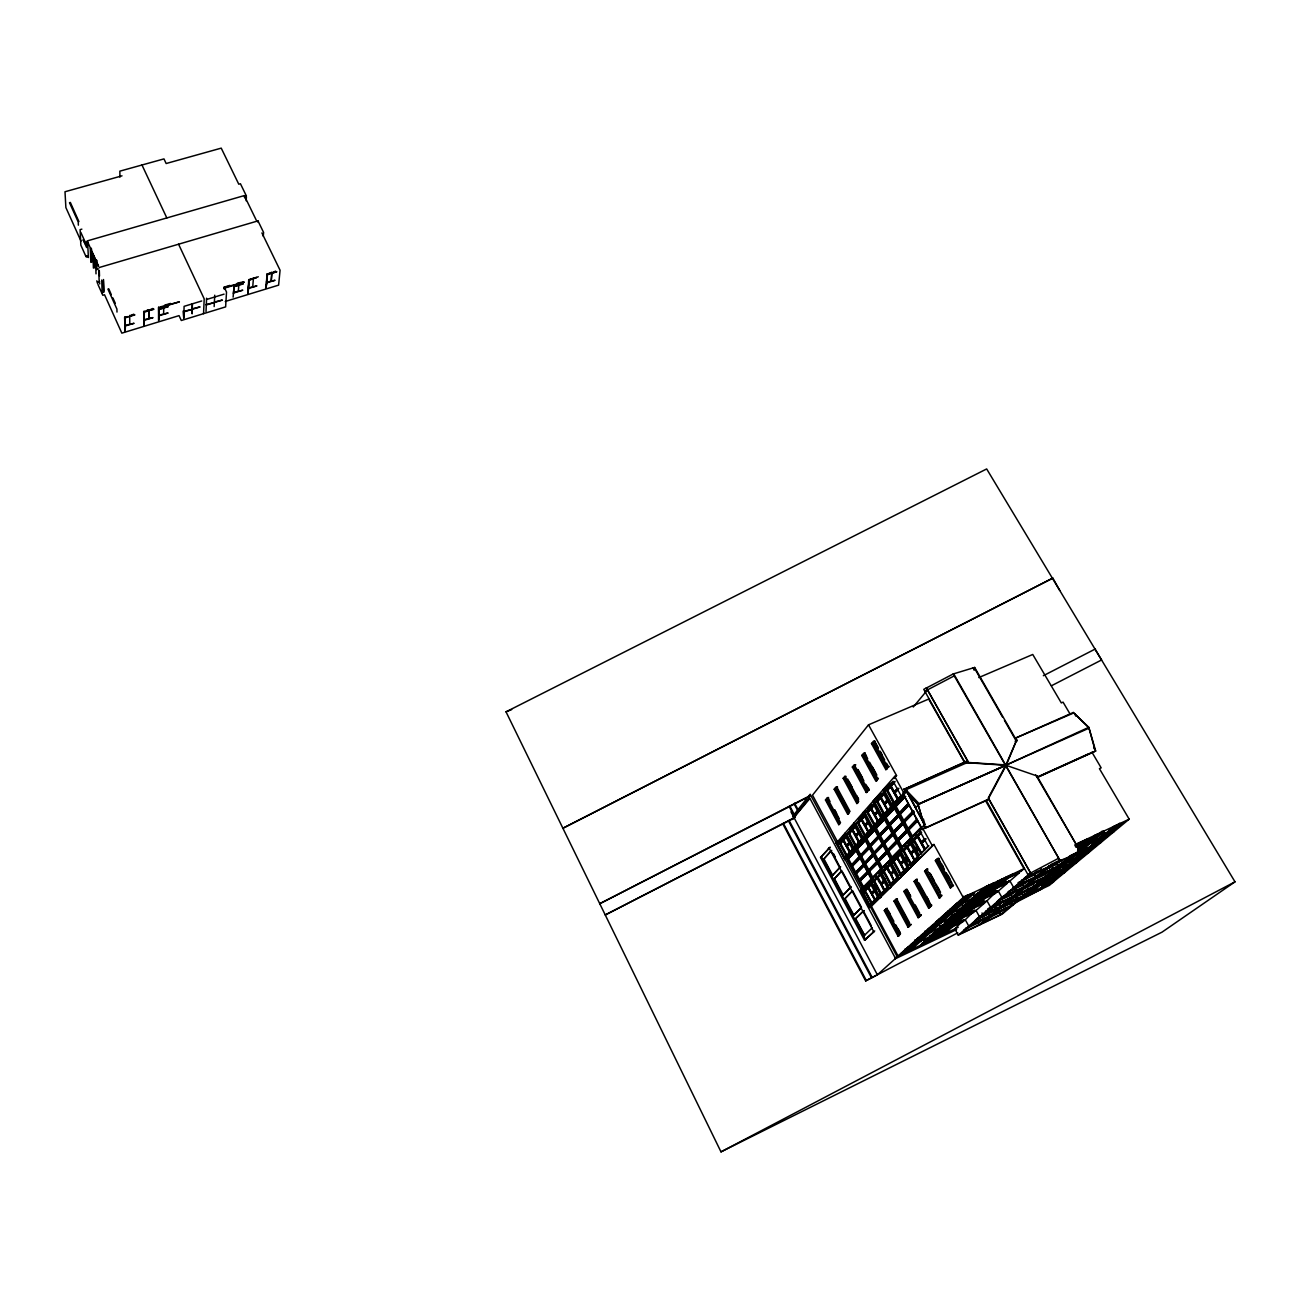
<?xml version="1.0" encoding="UTF-8"?>
<svg xmlns="http://www.w3.org/2000/svg" width="1300" height="1300" viewBox="0 0 1300 1300"><rect width="100%" height="100%" fill="white"/><g stroke="black" fill="none" stroke-linecap="round" stroke-linejoin="round"><path stroke-width="1.5" d="M924.82 691.259L927.485 689.764L926.413 687.879L923.764 689.374L965.445 763.392M148.736 309.709L148.98 318.565L148.996 310.277L152.815 308.474M158.47 307.466L158.649 320.661L158.876 306.946M159.136 307.499L158.86 308.652M183.268 310.944L183.755 318.37L184.096 306.345L201.711 300.983M1037.595 777.367L1036.766 775.938L1037.595 777.367L1095.689 750.994L1088.799 727.317L1073.28 712.481L1015.089 738.303L1016.73 739.879L1006.233 765.31L988.748 798.021L989.105 799.256L925.129 828.279L918.044 804.586L903.906 789.376L966.03 761.475L966.94 762.385L1005.761 764.936M904.8 789.994L905.938 789.506L904.8 789.994L918.044 804.586L919.587 804.18L905.921 789.799C904.556 786.695 906.571 792.415 903.906 789.067M192.189 303.648L192.237 308.945L192.416 304.119M1073.28 712.481L1089.189 728.097L918.044 804.261M203.548 313.658L204.197 298.854L178.571 244.221M206.018 311.529L206.586 298.204M986.261 800.394L1027.861 874.477L1058.216 858.487L1060.02 860.551L953.599 673.66L954.265 675.87L927.485 689.878M214.744 295.197L214.159 306.572M925.129 828.279L918.06 804.278L1006.233 765.31L966.924 762.694L966.03 761.475M224.347 289.38L224.217 287.186L226.525 292.061L225.631 306.881L181.301 320.499L179.043 315.624L121.826 333.141L104.553 294.759L102.814 295.279L97.955 284.473M233.35 293.686L234.114 287.398M244.806 196.593L244.709 197.86L246.382 197.389L245.879 196.365L244.221 196.852M1005.745 765.245L1088.799 727.317L1094.86 749.58L1093.885 747.955M246.139 200.752L246.382 197.389M1015.089 738.303L1073.215 713.164M919.181 804.066L918.044 804.57L1005.794 765.212L1016.73 739.879M253.451 277.924L252.785 286.26M257.871 222.137L257.969 220.886L99.206 267.524M263.266 236.226L263.591 232.424L257.969 220.886M266.858 275.99L266.11 288.291L267.296 273.634M271.716 272.285L271.213 281.174L271.976 272.838L275.616 271.099M1074.954 713.992L1075.701 716.056M950.462 926.104L943.638 929.354L944.092 930.182L964.551 920.449L964.096 919.62L954.834 928.899L958.263 935.139L1030.608 873.048L988.309 797.908L1004.835 766.951M1030.608 873.048L1031.956 875.42L988.309 798.395M1052.837 578.11L562.851 828.279L1052.837 578.11L1059.727 590.428M1095.217 649.431L1101.571 659.977L1051.44 685.766M793.423 804.57L599.722 903.727L809.867 795.714M794.885 817.375L605.215 914.972L794.349 818.041L795.438 816.676L789.62 805.691M792.659 816.351L810.192 794.235L897.049 956.443L895.31 958.019L809.543 797.68L792.22 819.471L809.51 798.947M801.385 806.569L794.089 815.766L789.067 806.406M803.806 803.514L806.244 800.442M964.86 763.003L928.671 699.059L868.514 724.831L812.533 795.145L837.915 842.514L836.176 843.294L844.967 859.722L903.597 796.153L902.736 794.576M808.665 797.387L810.225 795.454M825.467 799.988L828.051 797.485L825.467 799.988L838.727 824.655L839.572 824.265L826.312 799.614M834.194 789.279L835.981 787.101L849.485 812.094L847.665 814.222L834.194 789.279L836.842 786.727M843.164 778.31L844.984 776.067L858.715 801.336L856.846 803.53L843.164 778.31L844.025 777.936L857.708 803.14L856.846 803.53M866.255 792.545L869.212 789.392L866.255 792.545L852.345 767.049L854.23 764.741L868.189 790.303L869.066 789.913L867.197 786.5M878.41 778.278L875.94 781.267L861.786 755.479L863.72 753.122L877.906 778.96M888.94 766.383L885.869 769.681L871.487 743.6L873.47 741.179L887.9 767.325L888.794 766.919M828.685 797.875L826.702 799.923L839.475 823.68M835.445 789.214L837.492 787.134L835.445 789.214L848.949 813.004L835.965 788.986M844.431 778.245L858.13 802.295L844.431 778.245L845.991 776.327M855.774 764.774L854.165 766.74L867.035 791.538L853.629 766.967L855.237 765.017M865.28 753.155L863.623 755.17L876.72 780.244L863.102 755.398L864.744 753.383M875.046 741.227L873.356 743.291L886.665 768.641L872.82 743.519L874.51 741.455L878.215 748.166M913.266 707.021L926.201 691.438M838.727 824.655L840.499 822.575L827.206 797.859M885.869 769.681L888.404 766.626L886.551 763.262M820.544 857.464L830.066 847.291L820.544 857.464L864.516 940.225L873.99 931.661L872.885 932.165M836.176 843.294L894.693 776.392L896.545 775.564L868.514 724.831M839.182 841.068L844.236 835.283M849.371 829.416L853.271 824.98M858.536 818.967L862.534 814.401M867.604 808.616L871.195 804.521M880.929 793.39L872.966 801.222L882.359 818.399L884.163 817.586M889.931 783.136L882.798 789.994L892.336 807.381L894.173 806.553M893.896 778.602L896.545 775.564M832.195 875.68L840.531 866.84L832.195 875.68L823.517 859.349L831.188 850.606M823.517 859.349L831.74 850.362M837.801 844.188L846.983 834.941L837.801 844.188L845.699 858.926L847.438 858.146L839.54 843.408M854.799 826.053L848.429 833.284L856.456 848.185L854.701 848.981L846.674 834.08L854.295 825.403L862.42 840.434L864.045 839.345M865.394 813.995L857.561 822.9L865.719 837.964L863.931 838.76L855.79 823.696L863.606 814.791L871.861 830.001L873.649 829.189L865.134 813.053L873.161 803.904L881.562 819.293L883.204 818.171M884.812 791.911L876.557 801.304L884.975 816.709L883.155 817.521L874.737 802.116L882.976 792.724L891.508 808.291L893.994 806.26L911.934 838.906M894.985 805.659L893.149 806.471L884.601 790.887L893.068 781.235L901.745 796.981L903.597 796.153M865.134 813.053L873.633 804.619M884.601 790.887L893.701 781.804M849.16 853.434L846.609 855.888L840.141 843.814L843.099 840.45L850.167 852.329M849.452 842.66L846.3 845.812L843.31 840.222L847.161 835.851M858.227 843.375L855.627 845.91L849.046 833.706L855.498 826.767M856.245 825.516L852.296 830.001L855.351 835.673L858.569 832.439M864.874 835.656L858.195 823.322L861.299 819.78L868.595 831.903M868.254 821.551L864.63 825.256L861.526 819.536L865.572 814.921M867.571 812.663L871.341 808.762L878.166 821.291L874.932 824.883L867.571 812.663L874.689 804.96M874.12 805.22L870.984 808.779L874.136 814.564L876.818 811.947M886.892 811.622L884.097 814.336L877.208 801.71L880.49 797.989L887.136 808.811M887.737 799.695L883.919 803.579L880.717 797.729L884.991 792.87M894.108 803.254L887.087 790.481L890.467 786.646L898.121 799.207L894.693 802.994L887.673 790.221L891.053 786.386M897.861 788.32L893.961 792.301L890.695 786.386L895.099 781.381M840.141 843.814L843.651 840.206M843.31 840.222L846.43 837.054M849.046 833.706L852.654 830.001L859.251 842.254M858.195 823.322L861.867 819.52M861.526 819.536L865.134 815.815M877.208 801.71L881.075 797.729M880.717 797.729L884.504 793.812M890.695 786.386L894.595 782.372M846.3 845.812L850.184 841.474M855.351 835.673L858 832.682M864.63 825.256L867.685 821.811M874.136 814.564L877.289 811.021M883.919 803.579L887.153 799.955M893.961 792.301L897.276 788.58M849.81 852.345L846.804 846.739L850.671 842.384M862.144 839.053L858.91 842.27L855.855 836.599L859.82 832.13M868.237 831.919L865.134 826.183L868.189 822.754M880.506 818.707L877.825 821.308L874.656 815.506L877.809 811.98M888.258 800.654L885.024 804.278L887.656 810.404L884.439 804.538L888.745 799.711M901.696 795.242L897.764 799.207L894.498 793.276L898.917 788.304M846.804 846.739L849.94 843.586M855.855 836.599L859.072 833.365M865.134 826.183L868.758 822.494M874.656 815.506L878.377 811.72M894.498 793.276L898.398 789.295M882.554 814.629L883.35 813.751M892.515 803.562L893.344 802.653M844.188 858.26L852.426 849.127M853.158 848.299L871.325 828.506M871.812 827.629L880.977 817.798M881.514 816.871L890.906 806.812M891.475 805.821L901.095 795.503M844.967 859.722L906.799 791.391L905.921 789.799L902.769 793.309L921.212 827.06L911.658 836.989L908.099 830.505L917.605 820.511M867.539 833.072L865.443 835.413L858.748 823.062M871.894 828.262L868.806 831.675L865.702 825.939M845.845 857.318L851.744 850.785M854.831 847.356L862.095 839.572M864.061 837.151L871.504 829.14M873.519 826.67L881.173 818.447M883.236 815.896L891.296 807.235M892.304 804.911L899.048 798.655M873.502 828.896L874.266 828.051L891.621 859.95L889.298 861.006L898.82 878.572L900.624 877.744M847.697 859.528L855.855 850.541L859.154 856.667L850.947 865.589L847.697 859.528L856.814 850.102L860.112 856.245L850.947 865.589M856.716 849.583L865.085 840.369L868.432 846.576L860.031 855.725L856.716 849.583L866.06 839.93M865.979 839.394L874.575 829.936L877.971 836.209L869.342 845.601L865.979 839.394L875.55 829.497M875.485 828.929L884.292 819.211L887.77 825.549L878.898 835.201L875.485 828.929L884.033 820.154M885.235 818.171L895.294 807.755L885.235 818.171L888.712 824.525L898.82 814.174L888.712 824.525M895.261 807.137L905.58 796.445L895.261 807.137L898.788 813.556L907.822 804.391M851.24 886.892L842.758 895.538L834.031 879.109L841.831 870.561M834.031 879.109L841.084 871.731M898.788 813.556L908.148 803.384M860.031 855.725L869.408 846.138L866.889 841.49M869.342 845.601L877.711 837.102M878.898 835.201L888.761 825.11L886.161 820.349M851.63 866.873L860.795 857.529L851.63 866.873L854.896 872.95L864.11 863.671L854.896 872.95M860.714 857.009L870.106 847.438L860.714 857.009L864.029 863.167L864.987 862.729L873.47 853.645L870.951 848.981M870.041 846.901L878.686 837.509L882.099 843.798L873.405 853.125L870.041 846.901L878.426 838.419M879.612 836.517L889.476 826.442L879.612 836.517L883.041 842.806L892.954 832.796M889.444 825.858L898.56 815.961L902.086 822.396L892.921 832.227L889.444 825.858L899.551 815.523M903.061 821.356L913.51 810.794L903.061 821.356L899.535 814.905L908.895 804.749M899.535 814.905L908.57 805.74M864.029 863.167L872.511 854.084L869.148 847.876M883.041 842.806L891.962 833.251L888.485 826.881M915.59 807.918L917.979 805.35M873.405 853.125L881.839 844.691M892.921 832.227L903.094 821.941L902.086 822.396M855.579 874.234L864.809 864.955L855.579 874.234L858.845 880.327L868.124 871.114L858.845 880.327M864.727 864.451L874.185 854.945L864.727 864.451L868.042 870.626L876.574 861.624L873.21 855.384M874.12 854.425L882.814 845.114L886.242 851.419L877.484 860.665L874.12 854.425L882.554 846.008M883.756 844.123L893.685 834.129L883.756 844.123L887.185 850.444L895.879 841.864M893.653 833.56L902.834 823.745L906.36 830.196L897.13 839.946L893.653 833.56L903.825 823.29M903.809 822.705L914.258 812.159L903.809 822.705L907.351 829.156L916.841 819.146M842.758 895.538L850.688 887.153L842.725 872.219M887.185 850.444L896.171 840.954L892.694 834.584M876.33 862.469L869.001 870.188L865.686 864.013M877.484 860.665L885.966 852.296M897.13 839.946L907.367 829.741M916.5 820.121L908.359 828.701L904.816 822.25M859.528 881.611L867.864 872.852L871.179 879.028L862.81 887.721L859.528 881.611L868.822 872.414M868.741 871.91L878.248 862.485L868.741 871.91L872.072 878.101L880.409 870.009M878.199 861.965L887.949 852.296L878.199 861.965L881.579 868.221L891.377 858.617L882.554 867.783L879.174 861.526M887.9 851.76L897.894 841.847L887.9 851.76L891.345 858.081L900.087 849.583M897.861 841.279L907.108 831.545L910.666 838.013L901.355 847.681L897.861 841.279L908.115 831.09M908.099 830.505L917.248 821.486M844.594 898.999L852.556 890.63L861.477 907.351L853.401 915.541L844.594 898.999L851.776 891.784M872.072 878.101L880.669 869.18L877.289 862.924M891.345 858.081L900.396 848.689L896.903 842.286M862.81 887.721L872.138 878.589L869.651 873.958M901.355 847.681L910.341 838.939M911.658 836.989L915.395 833.69M985.693 800.979L1024.026 868.725L963.17 897.39L933.92 844.447L869.928 907.514L860.844 890.533L924.983 824.281M860.844 890.533L869.001 883.383M878.426 873.616L881.075 870.87L878.784 871.926L887.185 887.477L879.125 895.57L870.837 880.165L873.112 879.125M891.621 859.95L902.46 848.721L903.451 850.541L901.111 851.614M907.384 843.619L911.089 839.784L908.716 840.856L917.54 856.96M919.1 831.48L921.635 828.847L919.23 829.936L928.216 846.235M861.77 892.288L870.269 883.496M871.033 882.716L881.514 872.885M889.476 863.639L880.523 872.901L884.195 871.276L887.461 867.913L893.441 878.946M899.454 853.32L890.273 862.826L894.01 861.169L897.358 857.708L904.296 870.464L900.331 874.12L893.425 861.429L900.266 854.376M900.283 852.475L911.56 841.864M920.27 831.805L910.569 841.831L913.023 840.905M872.024 882.7L864.256 890.711L871.471 904.199L869.733 905.011L861.575 889.769L863.834 888.745M880.197 874.266L872.788 881.904L877.825 877.841L884.536 890.305L880.766 893.799L874.087 881.384L881.351 874.071M889.899 864.224L882.294 872.089L883.057 873.486M892.076 861.998L899.876 853.938M910.325 843.148L902.931 850.785L910.634 864.89L908.814 865.735L900.104 849.794L902.46 848.721M920.855 832.276L912.405 841.002L913.201 842.449L914.046 841.587M864.094 891.394L870.724 884.553M880.717 874.023L873.373 881.822M882.034 872.658L890.435 863.996M891.8 862.583L900.413 853.694M902.72 851.549L909.626 844.171M912.096 841.62L921.408 832.033M864.776 890.971L868.432 887.526L875.046 899.86L871.91 902.996L864.776 890.971L871.325 884.536M872.105 883.415L868.091 887.575L871.146 893.263L874.396 890.256M891.345 863.574L883.626 871.536L890.419 884.097L894.286 880.523M903.5 851.045L907.514 847.226L914.583 860.129L911.105 863.623L903.5 851.045L909.984 844.675M910.52 843.798L907.173 847.259L910.423 853.206L914.388 849.501M913.835 840.385L917.962 836.469L925.145 849.517L921.57 853.109L913.835 840.385L917.962 836.469M924.983 838.711L920.92 842.514L917.605 836.485L921.05 832.926M885.3 879.141C881.66 889.574 873.633 877.533 880.799 874.786M893.685 870.61C890.419 878.767 883.691 866.352 890.516 864.76M904.296 870.464L896.773 857.967L899.763 855.221M917.605 836.485L921.651 832.666M892.84 863.428L893.653 862.599M871.146 893.263L873.844 890.516M880.571 883.642L884.731 879.401M890.273 873.763L893.1 870.87M897 857.74L900.217 863.623L904.589 859.17M910.423 853.206L914.924 848.624M920.92 842.514L924.398 838.987M900.217 863.623L904.069 860.015M877.971 896.903L874.705 899.892L871.634 894.189L875.696 890.077M884.195 890.354L881.091 884.585L885.251 880.36M894.205 871.569L891.361 874.461L893.945 880.555L890.776 874.721L895.05 870.383M903.955 870.496L900.737 864.597L904.02 861.25M917.085 857.61L914.225 860.161L910.959 854.181L914.339 850.752M924.788 849.55L921.472 843.505L926.087 838.792M871.634 894.189L874.9 891.182M881.091 884.585L884.423 881.498M900.737 864.597L904.605 860.99M910.959 854.181L914.924 850.492M921.472 843.505L925.535 839.702M853.401 915.541L860.681 908.456M855.237 919.019L863.899 910.601L855.237 919.019L864.646 935.431L855.79 918.759M869.733 905.011L878.767 895.798M880.344 870.301L888.761 885.885L898.235 876.249M892.417 859.121L890.094 860.178L898.658 875.94L908.359 866.06M908.814 865.735L918.759 855.611M928.281 846.04L919.246 855.254L910.39 839.117M877.825 877.841L883.984 890.565L887.542 887.283M906.734 868.01L904.524 870.22L901.322 864.321M917.361 836.745L924.544 849.794L928.883 845.764M871.471 904.199L878.036 897.617M879.125 895.57L887.608 887.998M888.761 885.885L897.455 878.134M898.658 875.94L907.546 867.994M910.634 864.89L918.125 857.383M869.928 907.514L933.92 844.447M884.309 910.634L887.087 908.342L884.309 910.634L898.089 936.276L898.934 935.87L885.154 910.227M893.977 901.16L896.821 898.836L893.977 901.16L907.985 927.111L908.846 926.705L910.877 924.836L910.016 925.242L895.96 899.242M903.906 891.459L905.938 889.476L920.221 915.785L921.099 915.362L918.158 917.702L903.906 891.459L904.784 891.053L919.035 917.28M914.111 881.481L916.191 879.45L930.735 906.068L931.612 905.645L929.484 907.627L928.59 908.034L914.111 881.481L917.085 879.044M924.592 871.244L926.737 869.148L941.509 896.074L939.315 898.105L924.592 871.244L927.631 868.725M935.366 860.714L937.56 858.553L952.608 885.82L950.349 887.9L935.366 860.714L938.47 858.146M887.185 908.928L885.544 910.536L898.82 935.236L900.51 933.676L895.749 924.836M895.245 901.079L897.439 899.178L895.245 901.079L909.252 925.811L895.749 900.835M905.19 891.361L918.921 916.63L905.19 891.361L906.929 889.671L910.601 896.415M915.411 881.384L929.89 906.717L915.411 881.384L917.199 879.645M927.745 869.342L925.909 871.13L940.095 897.016L941.98 895.278M940.501 862.274L938.584 858.764L936.699 860.6L939.12 858.52M864.11 935.675L872.333 927.696M864.516 940.225L874.737 930.93M908.733 926.055L910.471 924.462M918.921 916.63L921.212 914.745L918.158 917.702M929.37 906.961L931.19 905.271L919.051 883.057M953.062 885.008L951.145 886.795L937.235 860.356M898.089 936.276L900.055 934.456L886.226 908.749M907.985 927.111L910.991 924.219M928.59 908.034L931.71 905.028M950.349 887.9L953.501 885.398L952.608 885.82M782.844 823.972L865.654 980.899L877.37 974.789L896.821 957.304L895.31 958.019M917.702 941.314L913.916 945.783L902.184 952.673L911.17 948.48L911.625 949.309L901.778 954.005L901.339 953.176M919.506 937.105L915.249 940.94L914.859 940.209M926.949 930.426L931.304 926.51M936 922.301L941.98 916.923M943.345 915.688L946.579 912.779L955.809 908.326L959.108 904.248M946.79 912.6L952.932 907.075M954.33 905.807L957.661 902.818M901.778 954.005L910.812 945.896L920.741 941.167L920.286 940.339L915.33 942.695M911.202 944.288L911.658 945.133L967.379 895.017M915.428 942.727L909.334 947.96L908.96 947.245M935.48 924.528L929.63 929.776L929.224 929.029M946.741 914.664L940.176 920.319L939.77 919.571M951.015 910.585L957.19 905.06M962.163 900.608L969.069 894.644M903.516 951.145L913.331 945.23L913.721 945.945M915.151 941.411L923.39 936.227L923.78 936.959M916.419 939.542L923.585 936.065L927.875 932.214M925.34 932.279L933.709 926.998L934.099 927.729M935.789 922.886L944.304 917.508L944.71 918.255M937.17 920.888L947.521 914.615M955.727 904.182L965.25 898.755M962.309 899.568L970.401 894.124M920.286 940.339L910.78 948.577L910.406 947.862M913.819 942.971L920.758 939.656L930.508 931.19L930.979 932.051L921.602 940.404L911.658 945.133M939.624 923.049L931.011 930.508L930.605 929.776M950.95 912.665L941.525 921.099L941.119 920.351M962.861 902.281L952.331 911.446L951.909 910.682L944.726 914.095M972.758 893.441L963.43 901.517L963.008 900.754M911.625 949.309L920.741 941.167M942.906 917.085L953.193 912.226L963.349 903.159L952.949 908.083L952.461 907.189L962.016 902.785M964.307 902.314L963.82 901.42L953.404 906.344L953.891 907.221L964.307 902.314L974.74 893.002L964.226 897.959L963.722 897.065L898.056 955.971L871.666 906.701M947.667 920.01L950.625 917.377M951.568 917.54L951.096 916.679L954.135 914.258M956.784 911.625L961.057 907.822L961.545 908.684L971.734 903.858L961.659 912.763L961.188 911.901L969.816 904.264M965.104 904.508L962 906.977L972.205 902.151L981.061 894.319M967.671 902.216L972.693 897.764M977.746 893.279L984.181 887.559M940.826 926.689L938.307 930.004L944.125 924.852L939.64 926.055M951.373 917.312L948.805 920.709L954.769 915.411M961.61 908.245L959.562 911.154L964.47 906.815M975.244 896.123L970.629 901.355L975.666 896.886M981.565 890.516L986.749 885.917M920.498 945.1L940.046 927.761L950.008 923.033L940.452 931.45L930.589 936.163L930.134 935.318M962.471 907.855L972.676 903.029L983.028 893.896L972.725 898.755L940.94 926.965L940.469 926.12L950.446 921.375L960.261 912.714M984.23 888.55L973.7 897.91L984.019 893.035L994.646 883.642L984.23 888.55L983.726 887.673M984.717 887.949L987.301 885.658M923.682 940.258L928.102 939.055L933.758 934.034M981.987 891.28L988.471 885.544M928.233 938.08L928.623 938.811L934.294 933.79M944.661 924.592L938.844 929.744L938.454 929.013M953.81 916.484L949.341 920.449L948.935 919.717M960.115 910.894L966.241 905.466M976.219 896.626L971.181 901.095L970.759 900.331M987.724 886.421L982.556 891.004L982.134 890.256L990.275 884.796M925.031 939.608L932.246 936.179L936.504 932.392M935.204 930.556L942.5 927.095L946.888 923.211M949.666 920.741L952.835 917.946L950.072 921.472L949.666 920.741L944.45 923.227M947.586 920.432L956.036 915.119M960.391 911.251L963.641 908.375L960.798 911.983L960.391 911.251L951.584 915.428M959.709 910.163L968.776 903.825M978.754 895.001L975.374 899.112L966.209 903.533M973.7 895.733L985.01 889.46M932.051 936.341L929.435 939.721L923.943 941.444M928.623 938.811L936.91 933.124M934.05 932.1L942.906 927.81L947.278 923.943M944.483 922.837L953.436 918.499L959.432 913.201L955.305 915.151L954.899 914.42M956.8 912.47L964.259 908.928L969.182 904.572M962.487 905.71L962.91 906.458L971.815 902.249L975.163 899.291L974.74 898.544L967.411 901.924M975.374 899.112L981.695 893.506L977.486 895.505L977.064 894.741M994.159 882.749L983.531 892.158L974.123 896.496L977.519 893.474L986.798 889.005L993.298 883.252L989.024 885.267L988.601 884.504M921.684 943.491L929.809 939.624L937.788 932.571M932.717 934.001L939.998 930.621L948.188 923.39M980.379 896.967L987.252 890.906L987.74 891.784L1009.109 881.693L1019.233 872.885L1018.745 872.008L995.491 883.935M989.511 890.224L989.024 889.346L998.92 880.636L999.408 881.514L1021.02 871.325L1024.026 868.725M942.76 930.394L938.616 934.034L942.825 932.035L946.595 927.664L942.825 932.035M944.141 929.175L942.955 930.215L963.316 920.059M948.951 924.934L953.209 921.196M953.404 921.017L954.623 919.945M959.562 915.59L963.917 911.755M964.129 911.576L965.38 910.471M986.034 891.15L986.456 891.898L1004.153 883.009M999.424 880.474L998.075 881.66L997.653 880.896M967.834 908.96L963.852 913.559L968.24 909.708M977.373 900.559L974.789 903.939L979.29 899.99M987.919 891.28L986.017 894.059L990.649 890.013M1001.894 878.995L997.149 883.171L997.571 883.919L1002.316 879.742M975.91 900.916L976.398 901.778L997.523 891.767L997.051 890.906L986.245 901.583L965.347 911.495L935.431 937.804L945.587 932.961L952.803 926.656L962.975 921.814M967.021 910.016L977.502 905.044L985.303 898.219L984.831 897.358L977.031 904.199L966.55 909.171L967.021 910.016L1001.341 879.726M943.036 931.028L943.426 931.742L947.196 927.371M968.858 909.415L964.47 913.266L964.064 912.535M991.283 889.704L986.651 893.766L986.245 893.019M1002.95 879.45L998.205 883.626L997.783 882.862M939.851 932.636L950.024 926.591M954.785 922.415L957.466 920.059L955.175 923.13L947.521 925.86M950.186 923.52L960.521 917.377M959.286 915.98L968.159 910.666L968.565 911.398L965.819 913.803L956.638 918.174L956.231 917.443M962.033 913.575L968.354 910.487L972.758 906.636L968.76 911.219L959.367 915.769M976.316 903.516L979.144 901.03L976.722 904.248L976.316 903.516L968.581 907.173M987.513 893.685L990.421 891.134L987.935 894.416L987.513 893.685L982.816 895.895M984.149 894.091L990.633 890.939L995.264 886.876M995.654 883.951L1002.219 880.766L1006.98 876.59L1007.419 877.337L1002.641 881.53L993.119 886.015M947.44 929.923L944.824 932.197L947.05 929.208L947.44 929.923L937.251 934.911M943.426 931.742L951.811 926.087M948.756 925.112L958.051 920.611L961.951 916.126M970.239 906.181L979.761 901.583L984.279 897.634M981.419 896.334L991.039 891.686L995.686 887.624M991.526 888.062L999.44 884.325L1001.991 880.961M937.641 935.626L945.133 932.149L952.347 925.827L952.803 926.656M955.5 923.065L962.894 916.597L963.349 917.426L955.955 923.91L955.5 923.065L947.928 926.575M955.744 918.678L966.127 913.754L973.716 907.108L974.188 907.952L966.583 914.599L956.215 919.523M988.244 894.367L996.239 887.364L996.726 888.225L988.715 895.245L988.244 894.367L979.404 898.56M999.749 884.292L1007.971 877.077L1008.475 877.955L1000.236 885.154L999.749 884.292L989.024 889.346M994.516 891.767L995.816 890.63M972.758 911.82L973.992 910.748M954.119 920.124L954.574 920.969L975.244 911.138L974.789 910.309L964.551 920.449M975.244 911.138L984.587 903.013L984.116 902.167M997.523 891.767L1007.37 883.204L1006.883 882.326M976.414 918.938L982.914 914.566M993.915 905.125L990.811 908.684L994.24 905.726M998.465 899.99L1005.842 895.148L1002.641 898.788L1010.539 895.017L1013.756 891.377M1016.795 885.495L1013.529 889.216L1008.654 891.54M1024.985 878.475L1028.722 875.274L1025.342 879.092L1021.702 880.019M980.98 916.565L972.189 924.105L989.658 915.769L998.611 908.164L980.509 917.735L983.531 914.274M1027.081 877.045L1017.299 885.43L1035.564 876.769L1045.509 868.319L1025.781 877.451M1013.529 889.216L1017.153 886.112L1013.886 887.656M994.874 905.434L991.429 908.391L1002.381 901.095M1024.237 882.44L1014.163 888.924L1025.456 881.384M1020.549 883.415L1017.64 884.991M991.283 910.569L988.244 914.046L991.283 910.569L986.635 912.795M1029.356 874.965L1025.993 878.784L1037.465 871.13M1002.722 901.696L998.904 904.069M1016.892 889.606L1014.049 891.134M1014.163 888.924L1022.141 885.121L1025.797 882.001M1037.822 871.764L1033.711 874.347M964.096 929.711L977.925 923.097L983.726 918.158M975.179 920.286L988.65 913.949L996.092 907.611M985.53 911.3L999.667 904.556L1004.25 900.656M997.197 901.371L1010.961 894.936L1014.991 891.491M1008.117 891.881L1022.564 885.04L1028.089 880.327M1018.062 882.651L1034.491 874.867L1041.576 868.822M978.916 924.885L987.626 917.491L970.19 925.811L961.626 933.156L978.916 924.885L977.925 923.097M1000.691 906.392L1009.873 898.609L992.046 907.075L983.028 914.81L1000.691 906.392L999.667 904.556M1012.001 896.789L1021.426 888.778L1003.421 897.341L994.142 905.288L1012.001 896.789L1010.961 894.936M1023.62 886.909L1033.305 878.686L1015.089 887.331L1005.566 895.489L1023.62 886.909L1022.564 885.04M980.298 924.609L1049.913 865.54M993.135 914.176L991.234 916.646L995.182 913.526M1015.267 895.408L1013.269 897.991L1017.396 894.709M991.835 916.354L994.858 912.941M1013.886 897.682L1015.901 895.099M1025.342 887.981L1028.609 884.325M1053.114 867.49L1045.135 874.217L1037.108 878.036L1040.471 874.283M1049.197 867.799L1052.642 863.947L1048.206 867.49L1052.366 864.874M992.452 915.184L983.694 922.61L1000.821 914.42L1009.726 906.929L991.51 915.769M1003.47 905.84L994.484 913.461L1011.806 905.19L1020.939 897.52L1002.722 907.14M1050.595 865.914L1040.601 874.38L1061.206 864.858L1054.576 870.496M1006.151 904.231L1001.78 906.847M1028.95 884.926L1024.384 887.689M1043.185 872.69L1033.305 879.84M1075.311 846.3L1079.747 842.774M1075.734 847.048L1080.836 842.725M1025.001 887.38L1036.913 881.156M1036.766 877.419L1048.856 871.081L1040.227 874.283M1048.84 867.181L1059.5 861.185M1077.619 845.666L1080.17 843.521M1076.92 845.634L1082.77 841.815M1005.761 907.627L999.521 912.681L1002.885 909.837M1013.935 900.526L1010.49 903.435L1013.61 899.941L1008.93 902.167M1014.211 900.299L1017.867 897.211M1028.722 888.274L1021.735 893.961L1013.545 897.097M1039.074 879.548L1032.931 883.61M1061.954 860.259L1056.949 863.346M1077.212 847.616L1085.776 840.401M1087.434 838.987L1075.246 845.276M1048.694 873.6L1056.38 867.149L1056.851 867.977L1046.094 877.013M1077.976 848.998L1080.804 846.609L1081.307 847.454L1078.464 849.842M1017.575 900.071L1016.405 901.046L1049.311 885.398L1053.731 881.741L1020.516 897.585M1023.75 894.774L1034.881 887.396L1028.284 891.735M1032.265 887.608L1027.276 891.816L1031.128 889.98M1047.589 874.754L1049.896 872.804M1066.049 859.219L1078.188 852.394L1078.675 853.239L1067.544 862.534L1067.056 861.705L1078.188 852.394M1078.35 848.884L1081.129 846.56M1088.132 840.661L1090.993 838.273M1064.749 872.462L1014.78 896.252L1005.566 904.069L1023.068 895.733L1032.444 887.851M1045.899 876.541L1034.621 886.015L1033.581 884.179L1019.428 890.906M1088.62 852.719L1038.326 876.314L1028.609 884.553L1046.5 876.054L1056.38 867.75M1070.16 856.359L1058.688 865.816L1057.599 863.931L1044.94 869.928M1095.185 835.347L1091.318 839.686L1102.546 831.773L1102.124 831.025M1023.441 896.025L1033.663 887.445L1043.12 882.944L1042.649 882.131L1016.925 894.432L1026.399 886.421L1076.53 862.712M987.87 908.765L1044.079 882.131L1054.658 873.291L1045.102 877.841L1034.621 886.633L1034.166 885.82M1078.675 853.239L1068.925 857.854L1057.875 867.116L1057.404 866.288M1069.477 856.131L1069.965 856.976L1072.793 854.604M1073.231 854.506L1002.138 914.16L958.263 935.139M1077.651 850.801L1083.794 845.812M1037.904 884.471L1031.631 889.736L1040.52 883.691M1048.109 875.924L1042.551 879.531M1073.28 854.815L1066.504 860.502L1066.081 859.771M1085.126 845.26L1078.318 849.501L1078.74 850.233L1085.711 844.399M1041.251 880.246L1049.035 875.517M1047.686 874.217L1056.705 869.083M1060.751 865.702L1058.509 868.627L1051.44 871.991M1059.484 864.305L1068.632 859.089M1064.749 860.502L1075.506 853.336M1079.65 849.859L1082.104 847.811L1080.056 850.59M1090.911 840.417L1094.697 837.249L1091.35 841.149L1090.911 840.417L1084.021 843.667M1089.514 839.686L1094.941 837.038L1100.694 832.227M1035.271 888.079L1031.55 890.175M1052.025 874.071L1046.841 878.394L1038.326 882.521M1058.509 868.627L1063.806 864.191M1063.319 861.998L1070.469 858.617L1076.871 852.199M1078.74 850.233L1089.741 842.481M1088.068 841.23L1095.38 837.769L1102.546 831.773M1022.986 895.212L1032.346 890.76L1041.186 883.366M1036.604 884.585L1043.624 881.319L1052.691 873.746M1046.435 875.712L1055.194 871.634L1064.489 863.866M1079.244 851.516L1089.237 843.148M1081.876 845.715L1091.756 841.051L1103.489 831.22L1103.993 832.081L1092.244 841.896L1082.364 846.56L1094.015 836.778L1103.993 832.081M1043.12 882.944L1032.801 891.556L1032.346 890.76M1042.421 885.398L1051.326 877.987L1051.781 878.784L1041.398 887.445L1050.693 883.009L1061.174 874.315L1051.781 878.784M1083.095 854.945L1073.459 862.94L1073.93 863.752L1084.964 854.62L1075.376 859.17L1064.44 868.27L1063.969 867.441L1066.699 865.166M1072.159 860.616L1074.905 858.341L1075.376 859.17M1081.535 852.8L1087.141 848.136L1087.629 848.965L1076.4 858.309L1075.929 857.48M1093.966 842.449L1096.842 840.044M1043.949 884.325L1041.722 886.194L1050.237 882.212L1059.224 874.754M1045.281 883.22L1051.651 877.923M1071.151 863.59L1064.993 869.733L1053.097 876.704L1061.304 872.804L1064.375 869.229L1054.332 875.225M1056.754 873.649L1059.37 871.487M1067.121 865.02L1064.359 866.271M1095.916 844.074L1089.01 849.81L1076.741 857.009L1085.516 852.93L1095.413 844.724M1080.592 853.791L1087.466 848.071M1095.803 841.116L1100.044 837.59M1104.204 834.129L1101.653 836.258L1110.606 832.114L1121.055 823.452M1062.831 868.936L1060.621 871.812L1067.17 866.369L1062.88 867.523M1077.391 856.814L1072.435 861.998L1078.74 855.709M1086.881 848.916L1089.644 846.625M1099.394 838.5L1102.221 836.144M1055.6 875.144L1049.62 881.156L1056.006 875.842M1076.562 857.691L1072.939 861.754L1079.666 856.164M1098.5 839.426L1104.155 834.714M1052.301 877.159L1052.773 877.971L1063.432 869.099L1072.906 864.597L1072.451 863.785L1067.706 866.028L1060.735 870.87M1100.222 838.5L1088.685 848.087L1098.386 843.489L1110.005 833.869L1100.222 838.5L1099.735 837.639L1107.876 833.788M1101.311 837.59L1113.141 827.742L1123.038 823.079L1111.11 832.959L1101.311 837.59L1100.807 836.745M1054.219 877.142L1049.116 881.384L1053.829 876.444L1061.694 872.69L1072.451 863.785M1090.05 847.34L1084.541 851.923L1084.135 851.208M1090.586 847.096L1085.061 851.679L1084.655 850.964M1104.578 835.445L1097.509 841.327L1097.086 840.612M1117.545 824.671L1110.281 830.716L1109.859 829.985M1041.316 885.495L1051.7 879.759M1047.93 881.14L1056.884 875.436M1057.778 872.349L1064.586 869.034L1069.851 864.679M1067.674 864.695L1075.019 860.373M1079.146 856.408L1071.2 861.624L1076.432 859.202L1081.828 854.717M1084.704 852.329L1088.36 849.29L1085.126 853.028L1078.009 855.498M1083.306 851.679L1091.35 846.804M1092 844.447L1099.572 839.962M1093.901 842.108L1101.068 838.727L1105.325 835.185M1109.778 831.48L1113.629 828.279L1110.216 832.211L1109.778 831.48L1102.936 834.714M1111.191 829.351L1119.706 823.225M1045.07 883.399L1053.439 879.336L1059.841 874.006L1052.886 877.24M1069.819 863.233L1076.839 859.901L1083.582 854.311M1092.747 843.667L1101.49 839.459L1108.591 833.56M1105.471 833.072L1114.311 828.815L1120.145 823.972M1090.716 845.959L1097.899 842.66L1108.071 834.226M1052.773 877.971L1062.165 873.502L1072.906 864.597M1053.26 881.969L1129.18 819.163L1099.426 768.658L1101.165 767.861L1091.967 752.261L1090.229 753.058M974.659 667.452L972.92 668.184L974.659 667.452L1016.974 741.179M973.992 670.053L973.326 667.842L953.176 673.985L926.413 687.992L968.695 763.067M1235 881.839L1162.005 932.165L720.996 1151.865L506.025 711.831L986.667 468.942L1235 881.839L720.996 1151.865M1080.755 852.329L1079 853.141L1080.755 852.329L1037.108 776.279M1031.956 875.42L1060.02 860.551L953.176 673.985M1059.614 860.779L1079.455 852.833L1078.106 850.492L1079.406 849.989L1035.661 774.832M865.654 980.899L957.807 932.815M1011.416 904.833L1041.804 888.972M1043.347 675.707L1095.429 648.928M795.194 803.66L805.74 798.233M1009.791 899.746L1022.044 893.913L1023.068 895.733M932.441 937.072L923.504 940.42M986.846 912.584L991.559 910.341M1006.102 903.419L1010.766 901.193M978.77 917.199L1024.368 895.505M897.049 956.443L958.23 927.274M996.938 910L1010.799 903.386L1011.806 905.19M895.05 958.896L956.654 929.549M1013.106 904.946L968.776 926.12L965.299 919.799L907.888 947.131M965.819 928.054L969.248 927.144L972.189 923.764M986.131 919.181L999.83 912.633L1000.821 914.42M966.615 909.821L984.961 901.193L983.288 901.566M1012.538 888.193L1059.987 865.621M1035.401 877.451L1039.837 874.575M928.33 928.736L987.025 900.9L990.633 907.367M1056.851 867.977L1066.52 863.395L1055.665 872.462L1055.194 871.634M928.411 929.5L933.904 926.819L934.31 927.55L925.291 931.921L924.885 931.174M1054.528 869.7L1058.281 868.822L1054.788 871.748L1054.381 871.049M974.188 907.952L984.587 903.013M1032.915 880.133L1045.428 874.185L1046.5 876.054M923.016 934.391L931.385 930.41L931.856 931.255L941.476 922.675L931.32 927.501L930.849 926.64M1002.251 896.74L1005.81 895.814M1033.679 881.806L1029.259 884.682M1063.969 867.441L1073.459 862.94M925.486 933.579L930.508 931.19M946.221 923.764L949.553 922.171M1049.425 874.737L1054.203 872.479M920.92 935.837L925.048 933.888M929.695 931.678L919.344 938.99L918.954 938.259M955.841 919.295L966.176 914.388M969.621 912.763L974.789 910.309M1049.392 874.835L1052.009 873.6M1067.674 866.125L1071.557 864.289M1000.708 898.349L1047.8 875.842M917.979 938.048L976.024 910.471L979.55 916.874M920.92 936.812L930.979 932.051M963.349 917.426L973.651 912.535M932.327 933.27L939.624 930.719L942.305 927.274M1036.197 883.87L1043.217 881.432L1046.451 877.695M912.86 943.508L921.148 939.559L921.602 940.404M994.533 904.833L999.245 902.59M910.812 944.921L914.891 942.987M929.711 935.967L936.975 932.506M945.88 928.346L951.112 925.86M929.711 936.926L939.575 932.23L930.264 940.452L929.809 939.624M913.526 945.068L904.719 949.341L905.109 950.056M1028.3 890.516L1035.483 887.9M1001.504 884.179L1006.85 881.66M1084.102 845.049L1089.026 842.725M986.456 891.898L1006.46 882.456L1006.038 881.693M949.91 909.318L1009.954 880.961L1013.675 887.591M1078.837 848.413L1113.759 831.919M1081.307 847.454L1091.171 842.806L1079.731 852.361L1069.965 856.976M947.96 911.17L955.386 907.579M996.726 888.225L1007.37 883.204M964.275 904.865L971.409 901.501L971.815 902.249M942.435 916.208L952.721 911.349L953.193 912.226M1054.284 863.184L1059.159 860.876M1070.306 855.66L1075.425 853.239M944.938 915.428L950.072 912.99M964.454 906.214L969.556 903.809M986.472 895.911L997.051 890.906M1024.416 877.987L1028.999 875.03M1034.832 873.048L1038.115 871.504M1047.865 866.889L1052.399 863.964M992.631 893.068L996.222 891.361L975.146 901.875L976.008 899.99M1047.524 867.165L1068.844 857.285M938.974 919.165L998.335 891.069L1001.991 897.601M1068.226 857.984L1101.019 842.449M1087.629 848.965L1097.314 844.383L1086.004 853.759L1085.516 852.93M971.392 904.702L979.339 900.851L979.761 901.583M985.303 898.219L995.833 893.246M935.789 922.48L944.905 918.076L944.499 917.329M951.096 916.679L961.188 911.901M1019.265 884.227L1024.124 881.92M1043.981 872.495L1049.165 870.821M1058.2 865.816L1067.056 861.705M932.539 925.827L937.625 923.423M951.86 916.695L958.571 913.51M968.451 908.667L972.758 906.636M1078.09 856.83L1082.884 854.555M1060.67 865.199L1056.299 866.369M865.248 939.526L866.336 939.023M1076.384 844.041L1129.18 819.163M968.5 894.92L964.194 896.951L963.771 896.171M1002.804 878.881L1013.318 873.844M1074.905 844.903L1082.071 841.523M1093.836 835.867L1097.931 833.95L1090.781 839.946L1090.359 839.199M1112.962 826.832L1117.025 824.915L1109.745 830.96L1109.322 830.229M1076.562 845.146L1088.831 839.361L1078.09 848.396L1077.586 847.535M1008.475 877.955L1019.233 872.885M1108.477 830.716L1113.629 828.279M959.303 901.956L967.005 898.316L966.583 897.553M1076.351 846.755L1080.641 844.724L1080.219 843.976M992.696 886.568L999.017 883.577L999.44 884.325M939.315 898.105L940.209 897.682L925.486 870.821M890.711 887.656L888.94 888.469L879.564 871.114L881.855 870.057L864.142 837.298M875.046 899.86L867.88 887.786M881.075 897.292L879.304 898.121L870.074 880.945M910.796 867.571L908.976 868.4L899.291 850.639L901.631 849.566L884 817.294M862.517 891.524L864.76 890.484M862.517 893.669L864.256 892.856M887.461 867.913L893.717 880.783M881.303 872.089L883.61 871.033M914.583 860.129L906.929 847.502M921.245 857.123L919.409 857.967L909.545 839.995M871.78 881.936L874.055 880.88M900.819 850.428L898.462 851.5L907.14 867.409M890.809 860.779L888.501 861.835L897.033 877.581M891.069 861.998L893.392 860.925M986.83 799.971L923.033 828.945L932.051 845.292M1037.644 776.929L1088.994 753.626M1037.156 777.27L1095.689 750.994M911.414 840.97L913.786 839.881M868.432 846.576L869.408 846.138M844.903 857.464L846.641 856.667M859.154 856.667L860.112 856.245M924.349 826.93L925.892 826.54L922.22 829.79L903.63 794.885M887.77 825.549L888.761 825.11M821.226 856.7L822.299 856.212M861.608 838.939L863.379 838.142M864.955 838.809L863.184 839.605L854.1 822.803M855.709 848.998L853.954 849.794L845.016 833.17M846.674 834.08L848.429 833.284M872.592 826.767L874.38 825.955M828.295 848.575L829.384 848.087M873.421 828.279L875.209 827.483L866.938 812.256M874.429 828.344L872.641 829.14L863.411 812.159L865.199 811.346M855.79 823.696L857.561 822.9M882.31 815.994L884.13 815.165M874.737 802.116L876.557 801.304M847.665 814.222L848.526 813.849L835.055 788.905M903.906 789.376L966.014 761.784M904.784 790.303L968.386 762.044L926.413 687.992M1015.105 741.276L1016.681 740.561M905.417 791.602L903.549 792.431L894.693 776.392M924.755 827.028L925.892 826.54M861.786 755.479L862.68 755.105L876.818 780.878M852.345 767.049L853.222 766.659L867.133 792.155M871.487 743.6L872.381 743.21L886.763 769.291M978.803 677.576L1032.753 654.469L1061.32 702.926L1063.059 702.146L1070.079 714.058M506.025 711.831L511.68 709.589M125.157 325.374L134.095 323.294L125.418 325.942L125.239 329.745M266.533 282.262L275.048 280.28L266.793 282.799L266.142 286.666M144.138 319.686L153.01 317.606L144.398 320.239L144.138 324.058M158.779 315.185L168.123 312.975L159.039 315.754L158.746 318.939M233.659 292.354L242.775 290.192L233.919 292.89M248.349 287.901L256.929 285.902L248.609 288.438L248.007 292.289M206.066 304.541L213.996 302.64L206.278 304.996M214.386 302.006L222.398 300.072L214.597 302.461M183.82 311.87L191.701 309.465L183.609 311.415L183.69 316.436M225.257 301.47L278.606 285.139L280.069 270.238L261.918 232.928M129.61 315.754L134.907 314.892L124.897 317.931M147.03 310.554L153.952 309.205L144.007 312.211M164.678 305.175L170.479 303.42M224.185 287.121L229.856 285.399M237.412 283.108L243.344 281.921M256.392 277.355L248.722 279.679L247.991 293.93L249.031 280.329L258.294 276.77M267.036 274.04L276.851 271.781L267.329 274.674M128.018 316.55L125.287 317.379L125.157 325.098M129.935 315.965L133.77 314.161M251.891 279.029L249.259 279.825L248.365 287.609M253.711 278.476L256.327 277.68M160.355 306.898L179.4 301.844L158.779 308.116M223.86 287.609L244.319 282.132L224.153 288.259M158.844 308.929L163.361 308.181L159.104 309.481L158.779 314.925M163.979 308.002L168.22 306.702L163.719 307.45L163.638 313.446M234.341 286.601L238.485 285.35L234.081 286.065L233.123 297.148M239.086 285.171L243.23 283.904L238.826 284.619L238.404 290.631M206.57 299.488L224.055 294.158M97.468 283.4L97.419 282.181L99.678 281.515M96.931 260.748L95.972 261.04L98.134 265.85M98.735 268.921L96.964 269.441L96.346 268.076M88.303 256.262L86.564 256.766L86.044 255.613L86.109 256.848M85.491 242.694L87.246 242.19M91.699 249.161L90.74 249.438L92.901 254.231L93.421 268.076L94.38 267.8L93.925 255.921M81.868 229.141L80.112 229.645L80.844 245.148L85.621 255.791M122.005 175.841L65 191.75L65.877 207.561L80.99 241.118M1005.794 765.212L1037.205 776.035M1110.606 832.114L1111.11 832.959M1103.635 834.974L1104.057 835.705L1096.972 841.587L1096.566 840.856M1100.824 838.923L1097.509 842.758L1097.086 842.042M1097.899 842.66L1098.386 843.489M1091.756 841.051L1092.244 841.896M1075.961 845.033L1076.449 845.894M973.326 667.842L974.399 669.711M1078.106 850.492L1079.455 852.833M1076.205 859.381L1073.053 863.038L1072.646 862.339M974.252 667.794L1002.446 716.918M1004.461 720.428L1015.528 739.733M1069.835 858.097L1066.65 861.819L1066.244 861.104M1068.438 857.009L1068.925 857.854M1061.092 859.852L1052.967 863.688M1062.961 868.286L1063.432 869.099M1056.347 872.95L1056.543 873.844M1052.821 878.816L1049.441 881.627M1044.648 877.013L1045.102 877.841M1043.624 881.319L1044.079 882.131M1034.491 874.867L1035.564 876.769M1020.533 870.447L1021.02 871.325M1008.621 880.815L1009.109 881.693M1005.209 895.44L1001.666 898.479M986.148 888.452L983.141 892.239L982.719 891.475M983.531 892.158L984.019 893.035M988.65 913.949L989.658 915.769M979.501 898.95L975.423 903.646L975 902.899M977.031 904.199L977.502 905.044M982.004 912.974L983.239 915.167L979.566 917.443M972.237 897.877L972.725 898.755M972.205 902.151L972.676 903.029M907.758 793.114L915.411 806.975M874.364 740.789L878.215 747.76M880.133 751.238L882.066 754.731M880.068 751.53L884.699 759.915M941.281 863.249L943.166 866.661M947.862 875.176L949.748 878.572M942.435 865.767L944.369 869.261M946.303 872.771L952.104 883.269M972.806 923.471L969.54 926.266M964.876 910.65L965.347 911.495M966.127 913.754L966.583 914.599M936.26 860.291L951.259 887.477M891.296 786.126L894.546 792.041M895.083 793.016L898.349 798.947M918.206 836.225L921.521 842.237M922.057 843.229L925.389 849.274M897.536 799.11L898.398 800.67M890.467 786.646L897.52 799.467M915.785 833.511L916.809 835.38M896.561 800.183L897.423 801.759M914.794 834.551L915.818 836.404M957.678 918.141L953.81 922.626L953.42 921.895M896.269 806.699L899.795 813.117M900.526 814.466L904.069 820.901M909.106 830.05L912.665 836.534M914.42 840.109L921.57 853.109M886.421 790.075L894.14 804.099M913.25 840.125L921.099 854.409M864.614 752.733L866.499 756.178M872.17 766.512L876.899 775.125M865.719 755.17L867.669 758.729M869.619 762.271L875.485 772.947M915.834 847.259L917.605 850.46M930.394 873.779L934.099 880.506M935.935 883.87L940.566 892.288M894.303 808.21L897.812 814.613M929.63 872.804L935.334 883.188M937.235 886.633L939.12 890.094M950.17 917.491L950.641 918.352L960.733 913.575L950.917 922.236L950.446 921.375M881.303 797.469L884.504 803.319M907.758 846.983L911.008 852.946M911.544 853.921L914.81 859.885M880.49 797.989L888.258 811.883M905.352 844.334L906.36 846.186M886.47 811.379L887.315 812.923M904.377 845.358L905.385 847.194M941.509 917.036L941.98 917.914L952.266 913.055L942.386 921.862L941.915 921.001L931.742 925.827L932.214 926.689M877.776 801.466L884.682 814.092M886.226 817.733L889.704 824.086M890.435 825.403L893.913 831.773M894.644 833.105L898.121 839.491M898.852 840.824L902.346 847.226M904.085 850.785L911.105 863.623M894.546 835.721L896.285 838.906M857.903 769.47L862.55 777.985M858.13 770.283L863.883 780.829M865.8 784.339L868.676 789.62M905.483 857.821L907.205 860.99M926.77 896.773L928.704 900.331M945.133 932.149L945.587 932.961M914.989 881.075L929.484 907.627M939.575 926.916L940.046 927.761M939.998 930.621L940.452 931.45M871.569 808.519L874.721 814.304M875.241 815.246L878.394 821.048M897.585 857.48L900.786 863.362M870.773 809.023L878.394 822.786M895.196 854.88L896.188 856.7M876.639 822.283L877.467 823.81M894.254 855.871L895.245 857.675M868.14 812.403L874.932 824.883M876.46 828.474L879.873 834.763M880.587 836.079L884.016 842.367M884.731 843.684L888.16 849.989M888.875 851.321L892.32 857.642M894.01 861.169L900.916 873.86M876.395 831.058L878.946 835.754M879.661 837.07L882.229 841.783M892.873 861.169L900.461 875.111M847.681 779.058L852.264 787.475M856.846 795.909L858.666 799.273M848.819 781.544L858.26 798.931M906.815 889.07L910.634 896.074M886.958 852.751L890.403 859.072M915.184 904.865L919.766 913.315M862.095 819.276L865.199 824.996M887.689 867.685L890.841 873.502M861.299 819.78L868.774 833.414M885.316 865.134L886.291 866.938M923.585 936.065L923.975 936.78L915.07 941.102L914.664 940.371M867.051 832.894L867.88 834.405M884.39 866.092L885.365 867.896M921.342 935.188L921.798 936.033M866.954 838.955L870.301 845.163M871.016 846.462L874.38 852.67M875.079 853.986L878.459 860.226M884.195 871.276L890.987 883.821M875.014 856.505L876.704 859.625M883.09 871.276L890.549 885.072M836.972 787.361L849.989 811.428M896.919 899.421L909.561 922.789M894.839 900.77L908.846 926.705M852.865 829.758L855.904 835.413M856.408 836.339L859.462 842.01M878.036 877.63L881.14 883.383M881.66 884.325L884.764 890.094M852.085 830.245L859.414 843.765M875.68 875.127L876.639 876.915M857.74 843.229L858.536 844.724M874.786 876.07L875.745 877.841M849.615 833.446L856.18 845.65M857.675 849.144L860.99 855.286M861.673 856.57L864.987 862.729M869.7 871.471L873.031 877.663M874.64 881.124L881.335 893.539M873.551 881.124L880.88 894.758M834.697 809.835L836.599 813.378M828.181 798.102L830.017 801.499M834.584 809.997L839.166 818.496M855.562 848.705L872.349 879.905M887.998 910.065L889.85 913.494M898.138 928.915L899.99 932.327M859.836 857.967L863.151 864.11M863.85 865.394L867.165 871.553M874.477 885.04L876.362 888.534M889.086 912.47L893.847 921.31M854.815 849.534L853.222 850.606L845.227 835.737M869.326 881.741L877.581 897.114M843.862 839.979L846.869 845.569M847.356 846.479L850.362 852.101M868.644 887.315L871.699 893.002M872.202 893.929L875.258 899.633M843.099 840.45L850.298 853.84M866.304 884.861L867.246 886.616M848.64 853.304L849.436 854.783M865.426 885.771L866.369 887.526M840.694 843.57L847.161 855.644M848.64 859.089L851.906 865.166M852.589 866.434L855.839 872.511M856.521 873.795L859.804 879.889M860.486 881.173L863.769 887.283M865.329 890.727L871.91 902.996M905.921 789.799L924.576 824.736M846.56 858.65L863.086 889.509M833.495 853.661L835.25 856.96M832.065 852.264L839.101 865.443M863.346 910.861L871.439 926.006M828.977 847.779L873.633 931.45M907.676 793.033L924.446 824.541M794.544 803.14L798.72 810.972M824.07 859.105L832.748 875.436M834.568 878.865L843.31 895.294M845.146 898.739L853.938 915.281M794.072 803.741L797.404 810.014M821.616 856.976L865.605 939.721M790.952 811.817L877.37 974.789M789.084 820.365L872.121 977.291M788.548 821.031L871.504 977.844M783.347 823.322L866.255 980.362M246.464 196.121L240.435 183.739L238.778 184.21L221.227 148.135L166.156 163.524L163.963 158.893L119.844 171.161L119.941 177.125M256.197 220.025L244.303 195.585L87.197 240.922L98.589 266.159M271.213 272.447L267.572 274.17L266.549 281.97M141.976 165.002L166.822 217.945M148.2 309.871L144.381 311.675L144.138 319.394M129.773 323.684L129.675 315.412M78.926 221.634L70.362 202.459L69.501 202.702L78.228 222.007L78.374 225.16M108.778 288.844L111.296 294.645M112.872 297.911L115.326 303.355M93.34 255.222L95.517 260.033L96.021 273.845M87.197 242.076L87.766 243.344L86.011 243.847L80.779 232.261M107.916 289.088L116.919 309.059L116.984 312.081M86.515 245.83L83.119 239.688L86.661 247.569M87.847 256.344L88.368 257.498L87.62 241.865M96.801 280.816L97.419 282.181M923.374 818.967L924.95 824.558M91.244 248.154L91.796 262.048L90.837 262.34L90.285 248.43M96.476 259.74L96.834 269.62M99.304 270.595L99.499 276.055M99.645 282.734L99.694 283.952M98.8 270.741L99.206 282.88M101.741 280.036L102.147 292.695L103.903 292.175L103.513 279.516M103.317 280.93L103.48 285.838M103.496 286.195L103.642 291.233M125.028 316.81L125.125 331.451L124.605 317.281M144.121 311.106L144.024 325.764L143.715 311.561M192.107 308.815L192.156 313.836L192.319 309.27L200.07 306.898L192.107 308.815M957.076 918.434L953.209 922.919L957.076 918.434M980.476 919.799L977.502 923.195L980.476 919.799"/></g></svg>
